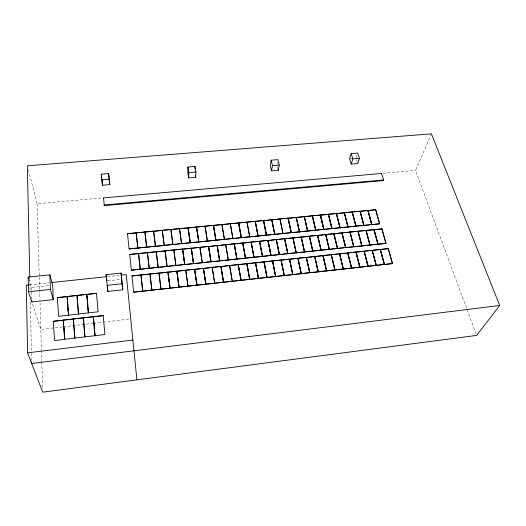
<?xml version="1.0" encoding="UTF-8"?>
<svg xmlns="http://www.w3.org/2000/svg" width="526" height="526" viewBox="0 0 526 526"><rect width="100%" height="100%" fill="white"/><g stroke="black" fill="none" stroke-linecap="round" stroke-linejoin="round"><path stroke-width="0.39" stroke-dasharray="2.63 1.97" d="M277.097 164.138L277.518 161.883M356.286 157.53L357.003 155.295M476.069 333.872L415.527 170.444L431.425 133.834M62.706 326.883L40.831 329.427L32.165 303.061M63.514 326.784L92.675 323.385M93.483 323.293L102.399 322.254M103.208 322.162L129.133 319.144M28.864 279.339L31.475 287.531L49.411 285.611M107.751 280.792L120.204 279.464M29.548 284.875L49.049 282.81M107.554 276.597L120.553 275.223M28.351 169.753L37.09 203.7L102.478 197.954M382.836 173.317L415.527 170.444M349.573 158.819L351.999 158.615M356.529 159.779L357.253 162.034M277.34 166.433L277.721 167.972M37.09 203.7L39.628 288.919M39.647 289.741L39.943 299.57M40.042 302.851L41.436 349.797M41.455 350.375L41.778 361.204M41.797 361.849L42.599 388.905M31.475 287.531L31.731 298.768M29.811 278.182L30.081 290.49M30.33 301.97L31.448 352.834M31.468 353.65L31.613 360.211"/><path stroke-width="0.79" d="M164.132 245.451L155.538 246.313L164.132 245.451L162.199 230.349L153.691 231.295L162.199 230.349M164.283 245.438L172.844 244.452L164.283 245.438L162.35 230.335L170.825 229.514L172.844 244.577M164.98 250.869L156.327 251.869L164.98 250.869L166.979 266.445L158.241 267.366L156.327 251.744M165.138 250.849L173.751 249.975L165.138 250.849L167.136 266.432L175.842 265.4L167.136 266.432M166.979 266.445L158.241 267.366M167.866 272.12L159.062 273.172L167.866 272.12L169.931 288.202L161.041 289.182L159.062 273.053M168.018 272.218L176.789 271.166L178.939 287.203L170.089 288.182L168.018 272.218L176.789 271.166M170.825 229.514L162.35 230.335M169.931 288.202L161.041 289.182M170.976 229.5L179.419 228.685L170.976 229.5L172.995 244.564L181.523 243.584L172.995 244.564M170.089 288.182L168.018 272.1M173.902 249.962L182.489 249.087L173.902 249.962L175.993 265.498L184.665 264.466L175.993 265.498M187.9 167.051L187.756 172.35L188.676 177.9L195.705 177.301L195.928 172.028L194.962 166.466L187.9 167.051L188.827 172.62L188.676 177.9M176.94 271.271L185.671 270.219L187.913 286.216L179.096 287.189L176.94 271.271L185.671 270.219M179.563 228.665L187.973 227.857L179.563 228.665L181.667 243.696L190.162 242.716L181.667 243.696M194.876 168.741L194.962 166.466M178.939 287.203L170.089 288.07M179.096 287.189L176.94 271.153M182.634 249.199L191.188 248.206L193.443 263.664L184.81 264.571L182.634 249.199L191.188 248.206M184.81 264.571L182.64 249.074M188.117 227.968L196.494 227.035L198.762 241.98L190.307 242.828L188.117 227.968L196.494 227.035M185.823 270.206L194.515 269.279L185.823 270.206L188.065 286.197L196.855 285.112L188.065 286.197M190.307 242.828L188.124 227.843M187.913 286.216L179.103 287.071M191.332 248.311L199.854 247.325L202.188 262.744L193.594 263.644L191.332 248.311L199.854 247.325M193.443 263.664L184.817 264.453M193.594 263.644L191.339 248.193M196.645 227.015L204.989 226.213L196.645 227.015L198.907 241.967L207.343 241L198.907 241.967M194.659 269.378L203.325 268.339L205.745 284.244L197 285.21L194.659 269.378L203.325 268.339M200.005 247.312L208.48 246.451L200.005 247.312L202.339 262.724L210.919 261.705L202.339 262.724M197 285.21L194.673 269.259M205.133 226.2L213.444 225.391L205.133 226.2L207.474 241.105L215.864 240.264L213.444 225.391M202.188 262.744L193.601 263.526M203.47 268.438L212.103 267.405L214.601 283.271L205.896 284.231L203.47 268.438L212.103 267.405M207.474 241.105L215.877 240.139M208.618 246.556L217.074 245.576L219.579 260.916L211.051 261.81L208.618 246.556L217.074 245.576M205.745 284.244L197.013 285.099M205.896 284.231L203.483 268.326M213.589 225.378L221.86 224.582L213.589 225.378L216.008 240.25L224.385 239.291L216.008 240.25M211.051 261.81L208.631 246.438M212.254 267.386L220.841 266.472L212.254 267.386L214.753 283.251L223.445 282.179L214.753 283.251M217.212 245.688L225.634 244.708L228.218 260.002L219.73 260.896L217.212 245.688L225.634 244.708M222.011 224.563L230.25 223.767L222.011 224.563L224.51 239.396L232.854 238.442L224.51 239.396M214.601 283.271L205.909 284.119M219.579 260.916L211.071 261.692M219.73 260.896L217.225 245.563M220.973 266.577L229.54 265.545L232.209 281.325L223.576 282.278L220.973 266.577L229.54 265.545M225.785 244.695L234.162 243.847L225.785 244.695L228.369 259.989L236.845 258.983L228.369 259.989M230.395 223.754L238.607 222.958L230.395 223.754L232.979 238.548L241.263 237.719L238.607 222.958M223.576 282.278L220.992 266.458M228.218 260.002L219.743 260.778M232.979 238.548L241.289 237.594M271.14 160.193L270.233 165.453L271.534 170.858L278.293 170.286L279.28 165.052L277.932 159.634L271.14 160.193L272.461 165.618L271.534 170.858M229.691 265.531L238.206 264.624L229.691 265.531L232.36 281.311L240.987 280.246L232.36 281.311M234.287 243.952L242.65 242.979L245.392 258.2L236.976 259.081L234.287 243.952L242.65 242.979M238.751 222.945L246.931 222.156L238.751 222.945L241.408 237.706L249.686 236.753L241.408 237.706M232.209 281.325L223.596 282.166M236.976 259.081L234.307 243.827M238.357 264.604L246.839 263.704L238.357 264.604L241.112 280.345L249.672 279.398L246.839 263.704M242.775 243.091L251.106 242.124L253.933 257.299L245.543 258.181L242.775 243.091L251.106 242.124M247.069 222.143L255.215 221.354L247.069 222.143L249.804 236.864L258.029 236.036L255.215 221.354M249.804 236.864L258.056 235.918M245.392 258.2L236.996 258.963M245.543 258.181L242.795 242.966M255.36 221.341L263.473 220.558L255.36 221.341L258.174 236.023L266.393 235.083L258.174 236.023M251.257 242.111L259.528 241.27L251.257 242.111L254.078 257.286L262.435 256.405L259.528 241.27M246.99 263.684L255.432 262.79L246.99 263.684L249.824 279.378L258.378 278.326L249.824 279.378M254.078 257.286L262.461 256.287M263.585 220.67L271.699 219.763L274.657 234.372L266.504 235.188L263.585 220.67L271.699 219.763M259.673 241.256L267.918 240.415L259.673 241.256L262.579 256.392L270.897 255.511L267.918 240.415M255.551 262.888L263.993 261.876L266.991 277.485L258.503 278.425L255.551 262.888L263.993 261.876M266.504 235.188L263.618 220.545M271.804 219.875L279.891 218.967L282.922 233.544L274.802 234.359L271.804 219.875L279.891 218.967M262.579 256.392L270.929 255.393M268.03 240.527L276.275 239.567L279.332 254.63L271.041 255.498L268.03 240.527L276.275 239.567M258.503 278.425L255.583 262.77M264.144 261.856L272.521 260.968L264.144 261.856L267.142 277.472L275.598 276.538L272.521 260.968M274.657 234.372L266.531 235.063M274.802 234.359L271.837 219.75M280.029 218.954L288.051 218.185L280.029 218.954L283.067 233.531L291.194 232.597L283.067 233.531M271.041 255.498L268.063 240.402M276.42 239.554L284.592 238.725L276.42 239.554L279.477 254.61L287.768 253.624L279.477 254.61M267.142 277.472L275.631 276.42M272.665 260.949L281.009 260.061L272.665 260.949L275.749 276.518L284.204 275.479L275.749 276.518M282.922 233.544L274.835 234.234M288.149 218.297L296.177 217.396L299.36 231.894L291.299 232.702L288.149 218.297L296.177 217.396M284.737 238.712L292.883 237.883L284.737 238.712L287.873 253.729L296.131 252.743L287.913 253.611M281.121 260.166L289.464 259.16L292.699 274.651L284.316 275.571L281.121 260.166L289.464 259.16M351.19 153.599L349.573 158.819L351.23 164.092L357.733 163.54L359.429 158.339L357.719 153.059L351.19 153.599L352.867 158.891L351.23 164.092M291.299 232.702L288.189 218.165M299.498 231.881L307.565 230.953L299.498 231.881L296.316 217.383L304.271 216.613L307.664 231.065L315.705 230.138L307.664 231.065M292.989 237.989L301.142 237.042L304.423 251.987L296.237 252.848L292.989 237.989L301.142 237.042M289.57 259.265L297.887 258.259L301.201 273.711L292.85 274.631L289.57 259.265L297.887 258.259M284.316 275.571L281.154 260.048M307.526 231.078L304.271 216.613M299.36 231.894L291.338 232.577M304.409 216.6L312.339 215.831L304.409 216.6L307.71 230.94M301.24 237.154L309.36 236.207L312.72 251.112L304.567 251.974L301.24 237.154L309.36 236.207M296.237 252.848L293.028 237.87M312.477 215.818L320.367 215.055L312.477 215.818L315.804 230.25L323.766 229.448L320.367 215.055M298.032 258.246L306.277 257.372L298.032 258.246L301.352 273.698L309.715 272.659L301.352 273.698M292.699 274.651L284.356 275.46M292.85 274.631L289.609 259.147M309.505 236.194L317.553 235.378L309.505 236.194L312.865 251.099L321.038 250.126L312.865 251.099M304.423 251.987L296.276 252.73M304.567 251.974L301.28 237.029M323.904 229.435L331.886 228.514L323.904 229.435L320.505 215.042L328.369 214.286L331.978 228.626L339.934 227.712L331.978 228.626M306.375 257.47L314.627 256.478L318.099 271.843L309.814 272.757L306.375 257.47L314.627 256.478M381.258 174.099L381.495 173.468L103.55 197.894L104.26 205.62L383.447 180.582L383.691 179.951L381.495 173.468M317.645 235.484L325.712 234.55L329.217 249.377L321.13 250.231L317.645 235.484L325.712 234.55M331.84 228.639L328.369 214.286M328.507 214.273L336.344 213.51L328.507 214.273L332.031 228.501M318.243 271.83L326.547 270.805L318.243 271.83L314.772 256.464L322.951 255.59L326.639 270.903L334.911 269.884L326.639 270.903M309.814 272.757L306.421 257.352M325.85 234.537L333.839 233.722L325.85 234.537L329.361 249.363L337.468 248.397L329.361 249.363M321.13 250.231L317.697 235.365M340.02 227.817L347.942 226.91L340.02 227.817L336.482 213.497L344.28 212.747L348.028 227.015L355.924 226.108L348.028 227.015M326.495 270.916L322.951 255.59M323.089 255.577L331.235 254.709L323.089 255.577L326.692 270.785M318.099 271.843L309.86 272.646M333.977 233.708L341.933 232.9L333.977 233.708L337.56 248.502L345.635 247.536L337.613 248.384M347.89 227.028L344.28 212.747M344.418 212.734L352.19 211.978L344.418 212.734L348.08 226.897M331.38 254.696L339.487 253.828L331.38 254.696L335.003 269.983L343.241 268.964L335.055 269.864M342.071 232.886L349.994 232.084L342.071 232.886L345.727 247.641L353.715 246.799L349.994 232.084M352.19 211.978L356.003 226.219L363.874 225.312L360.073 211.222L352.328 211.965L367.917 210.459L371.731 224.641L363.953 225.424L360.205 211.209M343.333 269.062L351.539 268.043L343.333 269.062L339.632 253.815L347.706 252.953L351.624 268.148L359.804 267.136L351.624 268.148M350.132 232.071L358.022 231.269L350.132 232.071L353.86 246.786L361.816 245.951L358.022 231.269M356.003 226.219L352.328 211.965M351.48 268.161L347.706 252.953M347.85 252.94L355.898 252.079L347.85 252.94L351.684 268.03M358.16 231.256L366.024 230.46L358.16 231.256L361.96 245.931L369.949 244.978L361.96 245.931M371.731 224.641L367.917 210.459M367.996 210.571L375.735 209.703L379.621 223.852L371.869 224.628L367.996 210.571L375.735 209.703M363.953 225.424L371.797 224.517M353.86 246.786L361.875 245.826M366.024 230.46L370.028 245.083L377.99 244.136L373.986 229.645L366.162 230.441L381.929 228.843L385.933 243.413L378.062 244.242L374.124 229.632M359.889 267.234L368.036 266.228L359.889 267.234L356.036 252.066L364.051 251.211L368.115 266.327L376.235 265.321L368.115 266.327M371.869 224.628L368.055 210.446M367.97 266.34L364.051 251.211M364.189 251.198L372.171 250.35L364.189 251.198L368.174 266.209M370.028 245.083L366.162 230.441M385.933 243.413L381.929 228.843M372.316 250.33L380.265 249.482L372.316 250.33L376.307 265.42L384.394 264.42L376.373 265.308M378.062 244.242L385.999 243.295M380.403 249.469L388.32 248.627L380.403 249.469L384.473 264.519L392.462 263.638L388.32 248.627M29.791 277.366L27.339 165.802L431.425 133.834L499.7 305.474L476.641 335.404L42.698 392.166L27.582 352.828L26.3 285.224L28.739 284.96M499.7 305.474L31.685 363.492L31.645 361.855M27.582 352.828L132.868 340.039L126.24 274.618L121.368 275.131M64.77 339.263L74.771 338.133L73.246 319.006L63.35 320.143L64.803 339.323M74.916 338.054L84.864 336.923L83.272 317.849L73.423 318.98L74.942 338.113M93.411 318.348L93.253 316.705L83.443 317.829L85.015 336.85L94.91 335.726L94.706 333.359M53.231 321.307L63.205 320.222L53.231 321.307L54.619 340.539L64.626 339.342L63.179 320.163M93.424 316.685L103.201 315.626L93.424 316.685L95.081 335.706L104.911 334.529L103.188 315.561M63.35 320.143L73.246 319.006M93.273 316.764L83.443 317.829M68.623 315.1L78.413 314.055L76.895 295.467L67.197 296.532L68.65 315.166M78.558 313.969L88.302 312.931L86.718 294.389L77.066 295.448L78.584 314.035M88.453 312.845L98.145 311.806L96.501 293.317L86.889 294.369L88.473 312.911M31.81 301.983L53.258 299.623L52.672 285.27L49.865 274.842L28.148 277.103L28.45 291.772L31.81 301.983L31.77 300.372M241.138 280.226L249.699 279.286M258.529 278.307L267.024 277.373M292.89 274.519L301.247 273.599M384.539 264.407L392.527 263.526M133.67 292.2L142.664 291.095L133.67 292.2L131.96 275.946L140.876 274.993L142.671 291.207M142.829 291.194L151.79 290.089L142.829 291.194L141.034 274.98L149.91 274.033L151.797 290.201M151.955 290.181L160.884 289.083L151.955 290.181L150.068 274.013L158.905 273.073L160.884 289.195M107.869 291.457L122.782 289.819L121.059 273.106L106.068 274.69L107.869 291.457L107.389 285.756M57.288 297.617L67.058 296.618L57.288 297.617L58.669 316.304L68.479 315.186L67.026 296.546M314.726 256.583L322.898 255.708M339.579 253.933L347.653 253.072M355.977 252.184L363.992 251.329M28.45 291.772L50.424 289.412L53.258 299.623M106.975 285.362L122.091 283.724L121.059 273.106M245.57 258.062L253.959 257.181M271.081 255.38L279.365 254.505M304.613 251.855L312.766 250.994M321.176 250.113L329.269 249.258M345.779 247.522L353.774 246.681M370.087 244.965L377.99 244.136M131.342 270.2L140.179 269.148L131.342 270.2L129.685 254.452L138.45 253.558L140.186 269.266M140.343 269.253L149.154 268.207L140.343 269.253L138.608 253.545L147.333 252.658L149.154 268.326M149.312 268.306L158.083 267.267L149.312 268.306L147.484 252.644L156.176 251.763L158.089 267.386M51.489 282.547L106.739 276.683M374.065 229.757L381.863 228.968M190.313 242.703L198.769 241.855M315.85 230.125L323.812 229.323M356.063 226.095L363.874 225.312M371.928 224.503L379.68 223.728M129.094 248.962L137.786 247.97L129.094 248.962L127.496 233.702L136.109 232.867L137.792 248.088M137.944 248.075L146.603 247.082L137.944 248.075L136.26 232.854L144.841 232.025L146.609 247.207M146.761 247.194L155.387 246.201L146.761 247.194L144.992 232.012L153.539 231.184L155.387 246.326M296.276 217.508L304.232 216.738M320.459 215.167L328.323 214.411M336.43 213.628L344.228 212.872M360.152 211.334L367.858 210.584M383.691 179.951L104.174 204.976L104.26 205.62M102.465 185.224L109.783 184.6L108.626 173.58L101.275 174.185L102.465 185.224L101.959 179.524M101.781 179.912L109.171 179.294L109.783 184.6M188.827 172.62L195.928 172.028M272.461 165.618L279.28 165.052M352.867 158.891L359.429 158.339M73.423 318.98L83.272 317.849M67.197 296.532L76.895 295.467M77.066 295.448L86.718 294.389M94.91 335.726L93.253 316.705M28.148 277.103L28.628 278.596M86.889 294.369L96.501 293.317M388.254 248.745L392.462 263.638M375.676 209.828L379.621 223.852M380.265 249.482L384.473 264.519M380.199 249.6L384.328 264.539M373.927 229.77L377.924 244.255M372.171 250.35L376.307 265.42M372.112 250.468L376.169 265.439M365.958 230.579L369.89 245.096M360.014 211.347L363.814 225.437M357.963 231.394L361.816 245.951M352.137 212.109L355.865 226.233M356.036 252.066L359.948 267.116M355.898 252.079L359.745 267.247M349.935 232.209L353.715 246.799M341.933 232.9L345.727 247.641M341.874 233.025L345.582 247.654M336.482 213.497L340.072 227.699M336.344 213.51L339.881 227.837M339.632 253.815L343.386 268.944M339.487 253.828L343.189 269.075M333.839 233.722L337.56 248.502M333.786 233.846L337.416 248.515M277.912 168.747L278.293 170.286M331.235 254.709L335.003 269.983M331.183 254.827L334.858 269.996M325.66 234.675L329.217 249.377M320.505 215.042L323.957 229.31M320.321 215.187L323.766 229.448M317.553 235.378L320.985 250.245M312.339 215.831L315.804 230.25M312.293 215.962L315.659 230.263M314.772 256.464L318.296 271.712M309.321 236.332L312.72 251.112M306.277 257.372L309.669 272.777M296.316 217.383L299.537 231.756M297.847 258.378L301.201 273.711M292.883 237.883L296.092 252.861M288.051 218.185L291.154 232.716M284.592 238.725L287.873 253.729M284.559 238.843L287.729 253.742M281.009 260.061L284.165 275.591M276.242 239.692L279.332 254.63M272.488 261.087L275.598 276.538M267.885 240.54L270.897 255.511M263.473 220.558L266.36 235.201M263.96 261.994L266.991 277.485M259.502 241.388L262.435 256.405M255.189 221.479L258.029 236.036M255.432 262.79L258.351 278.438M251.08 242.243L253.933 257.299M246.931 222.156L249.659 236.878M246.812 263.822L249.672 279.398M238.58 223.09L241.263 237.719M238.206 264.624L241.112 280.345M238.186 264.742L240.961 280.358M234.162 243.847L236.825 259.101M230.25 223.767L232.827 238.567M195.435 175.717L195.705 177.301M221.86 224.582L224.365 239.415M220.841 266.472L223.425 282.298M213.424 225.522L215.864 240.264M208.48 246.451L210.9 261.823M204.989 226.213L207.329 241.118M196.487 227.16L198.762 241.98M194.515 269.279L196.849 285.23M187.973 227.857L190.156 242.841M106.068 274.69L106.522 277.787M106.745 279.332L106.975 280.877M182.489 249.087L184.659 264.585M179.419 228.685L181.516 243.709M173.751 249.975L175.835 265.518M103.55 197.894L103.635 198.545M101.275 174.185L101.761 177.998M153.684 231.17L155.538 246.313M122.091 283.724L122.782 289.819M132.868 340.039L136.911 379.838M108.626 173.58L109.171 179.294M129.685 254.452L138.45 253.558M127.496 233.702L136.109 232.867M131.96 275.946L140.876 274.993M93.681 321.504L93.957 324.667M94.226 327.829L94.43 330.196M87.046 296.046L87.25 298.459M87.592 302.47L87.796 304.876M88.131 308.894L88.335 311.3M67.427 301.464L67.676 304.692M67.986 308.729L68.17 311.149M63.383 320.202L63.62 323.391M63.916 327.376L64.093 329.763M64.448 334.543L64.685 337.725M136.26 232.854L144.841 232.025M138.608 253.545L147.333 252.658M141.034 274.98L149.91 274.033M144.992 232.012L153.539 231.184M147.484 252.644L156.176 251.763M150.068 274.013L158.905 273.073M49.865 274.842L50.424 289.412"/></g></svg>
